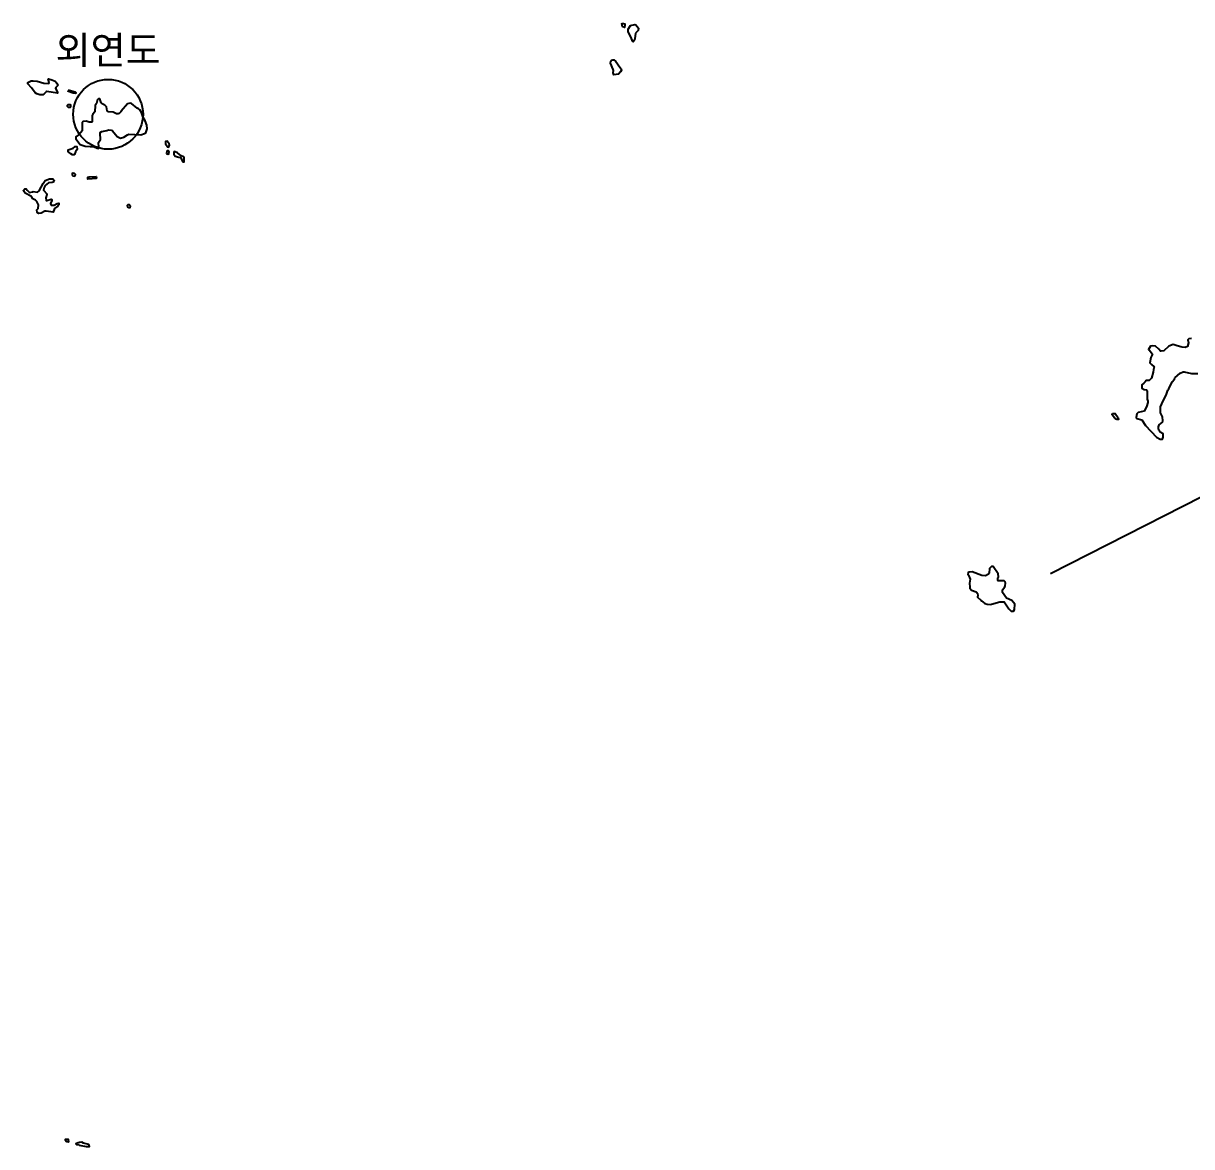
# Model space of a CAD drawing. Header units: millimetres. Extents: x -954552 to 1497340, y -301250 to 736091.
# Drawn here: x 114149 to 155975, y 266797 to 307031 of the extents above; entities that cross this region are included whole.
import ezdxf
from ezdxf.enums import TextEntityAlignment as Align

# ---------------------------------------------------------------- set-up
doc = ezdxf.new("R2010")
doc.units = ezdxf.units.MM
for name, color, linetype in [('2121', 7, 'Continuous'), ('2122', 7, 'Continuous'), ('AWS', 4, 'Continuous'), ('AWS명', 2, 'Continuous'), ('티센', 6, 'Continuous')]:
    doc.layers.add(name, color=color, linetype=linetype)
doc.styles.get("Standard").update_dxf_attribs({"font": ''})
doc.styles.get('Standard').set_extended_font_data('Gulim')

msp = doc.modelspace()

# ---------------------------------------------------------------- linework, layer by layer
at = {"layer": '2121', "color": 7}
msp.add_lwpolyline([(155976, 295742), (155877, 295726), (155845, 295692), (155864, 295592), (155826, 295454), (155740, 295424), (155633, 295428), (155589, 295442), (155455, 295485), (155320, 295524), (155161, 295464), (154976, 295298), (154889, 295285), (154865, 295295), (154807, 295366), (154677, 295466), (154583, 295485), (154518, 295471), (154502, 295463), (154465, 295410), (154434, 295348), (154458, 295335), (154574, 295179), (154510, 295068), (154478, 294870), (154542, 294809), (154635, 294729), (154606, 294636), (154606, 294636), (154596, 294542), (154539, 294324), (154452, 294242), (154346, 294241), (154314, 294194), (154266, 294140), (154187, 294085), (154187, 293959), (154274, 293912), (154365, 293905), (154365, 293905), (154381, 293872), (154387, 293798), (154378, 293573), (154402, 293493), (154402, 293449), (154359, 293293), (154272, 293143), (154066, 293095), (154053, 293083), (154016, 293043), (153985, 292914), (153991, 292896), (154009, 292880), (154191, 292830), (154325, 292630), (154715, 292211), (154853, 292143), (154928, 292143), (154962, 292211), (154952, 292331), (154853, 292386), (154796, 292464), (154784, 292518), (154784, 292574), (154812, 292649), (154934, 292750), (154946, 292793), (154934, 292936), (154865, 293080), (154864, 293299), (154951, 293514), (154951, 293514), (155064, 293718), (155121, 293892), (155163, 293942), (155283, 294192), (155362, 294292), (155377, 294336), (155559, 294502), (155670, 294549), (155708, 294549), (155971, 294492), (156195, 294492)], dxfattribs=at)
at = {"layer": '2122', "color": 7}
for points in [[(135685, 306955), (135669, 306887), (135607, 306903), (135585, 306952), (135577, 307021), (135588, 307031), (135632, 307031), (135688, 307019), (135685, 306955), (135685, 306955)], [(136061, 306680), (136038, 306475), (136009, 306408), (135978, 306369), (135953, 306390), (135913, 306526), (135801, 306725), (135801, 306825), (135882, 306953), (136038, 306991), (136075, 306981), (136169, 306860), (136157, 306776), (136061, 306680), (136061, 306680)], [(135507, 305464), (135551, 305407), (135558, 305358), (135531, 305296), (135451, 305214), (135289, 305191), (135264, 305264), (135276, 305345), (135270, 305382), (135170, 305607), (135176, 305676), (135207, 305710), (135257, 305722), (135289, 305719), (135357, 305660), (135507, 305464), (135507, 305464)], [(114848, 304474), (114742, 304471), (114635, 304501), (114566, 304539), (114442, 304727), (114304, 304864), (114310, 304908), (114429, 304970), (114498, 304976), (114645, 304962), (114885, 304883), (115054, 304871), (115071, 304914), (115041, 305027), (115047, 305045), (115173, 305014), (115285, 304964), (115353, 304889), (115385, 304811), (115315, 304739), (115304, 304702), (115370, 304563), (115366, 304533), (114992, 304589), (114967, 304580), (114884, 304496), (114848, 304474), (114848, 304474)], [(115734, 304616), (115927, 304539), (115998, 304528), (116036, 304546), (116036, 304546)], [(115751, 304645), (115754, 304644), (115925, 304599), (115999, 304573), (116036, 304546), (116036, 304546)], [(115786, 304033), (115841, 304033), (115854, 304062), (115847, 304099), (115823, 304111), (115747, 304111), (115722, 304083), (115717, 304059), (115748, 304033), (115786, 304033), (115786, 304033)], [(117302, 303203), (117340, 303177), (117509, 302984), (117622, 302915), (117747, 302953), (117872, 303041), (117922, 303060), (118353, 303041), (118491, 303085), (118528, 303110), (118584, 303253), (118572, 303384), (118515, 303534), (118434, 303659), (118378, 303840), (118321, 303928), (118262, 303978), (118221, 303991), (118016, 304165), (117967, 304167), (117878, 304147), (117652, 303884), (117652, 303872), (117640, 303872), (117640, 303859), (117578, 303797), (117546, 303785), (117484, 303790), (117359, 303853), (117193, 303867), (117154, 303897), (117154, 303897), (117122, 304038), (117103, 304065), (117066, 304103), (116972, 304149), (116935, 304190), (116891, 304331), (116841, 304331), (116809, 304303), (116772, 304159), (116722, 304084), (116709, 303865), (116634, 303778), (116616, 303734), (116610, 303503), (116598, 303490), (116504, 303490), (116403, 303528), (116291, 303519), (116249, 303462), (116260, 303259), (116254, 303184), (116141, 303047), (116023, 302971), (116029, 302891), (116185, 302697), (116358, 302629), (116540, 302616), (116654, 302622), (116791, 302555), (116835, 302547), (116847, 302591), (116847, 302591), (116835, 302765), (116910, 302866), (116897, 303097), (116904, 303116), (116960, 303162), (117136, 303195), (117197, 303215), (117302, 303203), (117302, 303203)], [(115911, 302316), (115845, 302352), (115773, 302422), (115760, 302422), (115748, 302446), (115748, 302497), (115935, 302559), (115990, 302607), (115997, 302625), (116060, 302619), (116072, 302530), (116066, 302503), (116010, 302434), (115985, 302335), (115967, 302316), (115911, 302316), (115911, 302316)], [(119370, 302715), (119302, 302816), (119240, 302804), (119234, 302710), (119318, 302600), (119359, 302604), (119374, 302630), (119384, 302666), (119370, 302715), (119370, 302715)], [(119359, 302448), (119334, 302461), (119301, 302465), (119280, 302451), (119269, 302374), (119282, 302352), (119316, 302343), (119361, 302358), (119373, 302427), (119359, 302447), (119359, 302447)], [(119718, 302237), (119771, 302229), (119859, 302067), (119903, 302067), (119909, 302217), (119883, 302255), (119802, 302285), (119662, 302395), (119584, 302435), (119552, 302439), (119540, 302423), (119534, 302347), (119584, 302272), (119718, 302237), (119718, 302237)], [(116011, 301634), (115985, 301659), (115930, 301663), (115897, 301650), (115901, 301599), (115925, 301564), (115993, 301559), (116011, 301603), (116011, 301634), (116011, 301634)], [(114790, 300229), (114699, 300216), (114642, 300254), (114637, 300348), (114680, 300404), (114687, 300528), (114637, 300654), (114586, 300703), (114486, 300741), (114437, 300829), (114211, 300947), (114149, 301028), (114149, 301047), (114199, 301106), (114255, 301109), (114286, 301056), (114343, 300991), (114371, 300978), (114474, 300991), (114499, 301003), (114655, 300984), (114718, 301035), (114855, 301297), (114930, 301397), (115086, 301466), (115204, 301466), (115248, 301397), (115236, 301351), (115220, 301339), (115180, 301331), (115048, 301322), (115048, 301322), (114930, 301228), (114893, 301147), (114874, 301054), (114986, 300922), (114986, 300897), (114949, 300784), (114961, 300691), (114993, 300687), (115149, 300735), (115167, 300716), (115173, 300684), (115123, 300579), (115142, 300516), (115249, 300516), (115361, 300579), (115424, 300585), (115417, 300529), (115386, 300485), (115261, 300404), (115217, 300272), (114971, 300307), (114918, 300303), (114790, 300229), (114790, 300229)], [(116617, 301459), (116460, 301454), (116460, 301516), (116486, 301517), (116499, 301533), (116760, 301542), (116773, 301484), (116761, 301472), (116617, 301459), (116617, 301459)], [(117972, 300510), (117946, 300535), (117892, 300533), (117869, 300509), (117881, 300458), (117926, 300435), (117977, 300434), (117982, 300488), (117972, 300510), (117972, 300510)], [(148808, 286227), (149113, 286307), (149263, 286307), (149431, 286062), (149491, 285998), (149520, 285982), (149594, 285982), (149638, 286038), (149650, 286226), (149544, 286356), (149344, 286438), (149207, 286644), (149207, 286743), (149288, 286844), (149300, 286881), (149313, 286981), (149302, 287030), (149269, 287068), (149051, 287068), (149032, 287094), (149032, 287169), (149057, 287206), (149044, 287318), (148869, 287581), (148807, 287575), (148744, 287506), (148721, 287335), (148707, 287299), (148594, 287243), (148463, 287250), (148113, 287387), (148113, 287387), (148013, 287377), (147970, 287356), (147963, 287293), (147989, 287262), (148044, 287125), (148028, 286974), (148030, 286836), (148038, 286800), (148089, 286730), (148257, 286668), (148289, 286640), (148313, 286609), (148320, 286537), (148313, 286481), (148431, 286367), (148437, 286348), (148449, 286348), (148576, 286256), (148650, 286225), (148763, 286219), (148808, 286227), (148808, 286227)], [(115711, 266977), (115770, 266967), (115776, 266974), (115770, 267051), (115651, 267055), (115651, 267036), (115695, 266980), (115711, 266977), (115711, 266977)], [(116148, 266852), (116076, 266866), (116040, 266891), (116053, 266922), (116107, 266945), (116149, 266950), (116149, 266950)], [(116148, 266852), (116394, 266797), (116513, 266797), (116507, 266846), (116488, 266872), (116300, 266926), (116238, 266963), (116149, 266950), (116149, 266950)]]:
    msp.add_lwpolyline(points, dxfattribs=at)
msp.add_lwpolyline([(153148, 293054), (153241, 293055), (153346, 292905), (153353, 292842), (153303, 292839), (153266, 292851), (153252, 292879), (153233, 292885), (153203, 292917), (153184, 292955), (153184, 292955), (153119, 293016)], close=True, dxfattribs=at)
at = {"layer": 'AWS'}
msp.add_circle((117183, 303774), 1250, dxfattribs=at)
at = {"layer": '티센'}
msp.add_lwpolyline([(173983, 299053), (150919, 287308)], dxfattribs=at)

# ---------------------------------------------------------------- texts
at = {"layer": 'AWS명'}
msp.add_text('외연도', height=1000, dxfattribs=at).set_placement((117183, 305274), align=Align.BOTTOM_CENTER)

doc.saveas('drawing.dxf')
